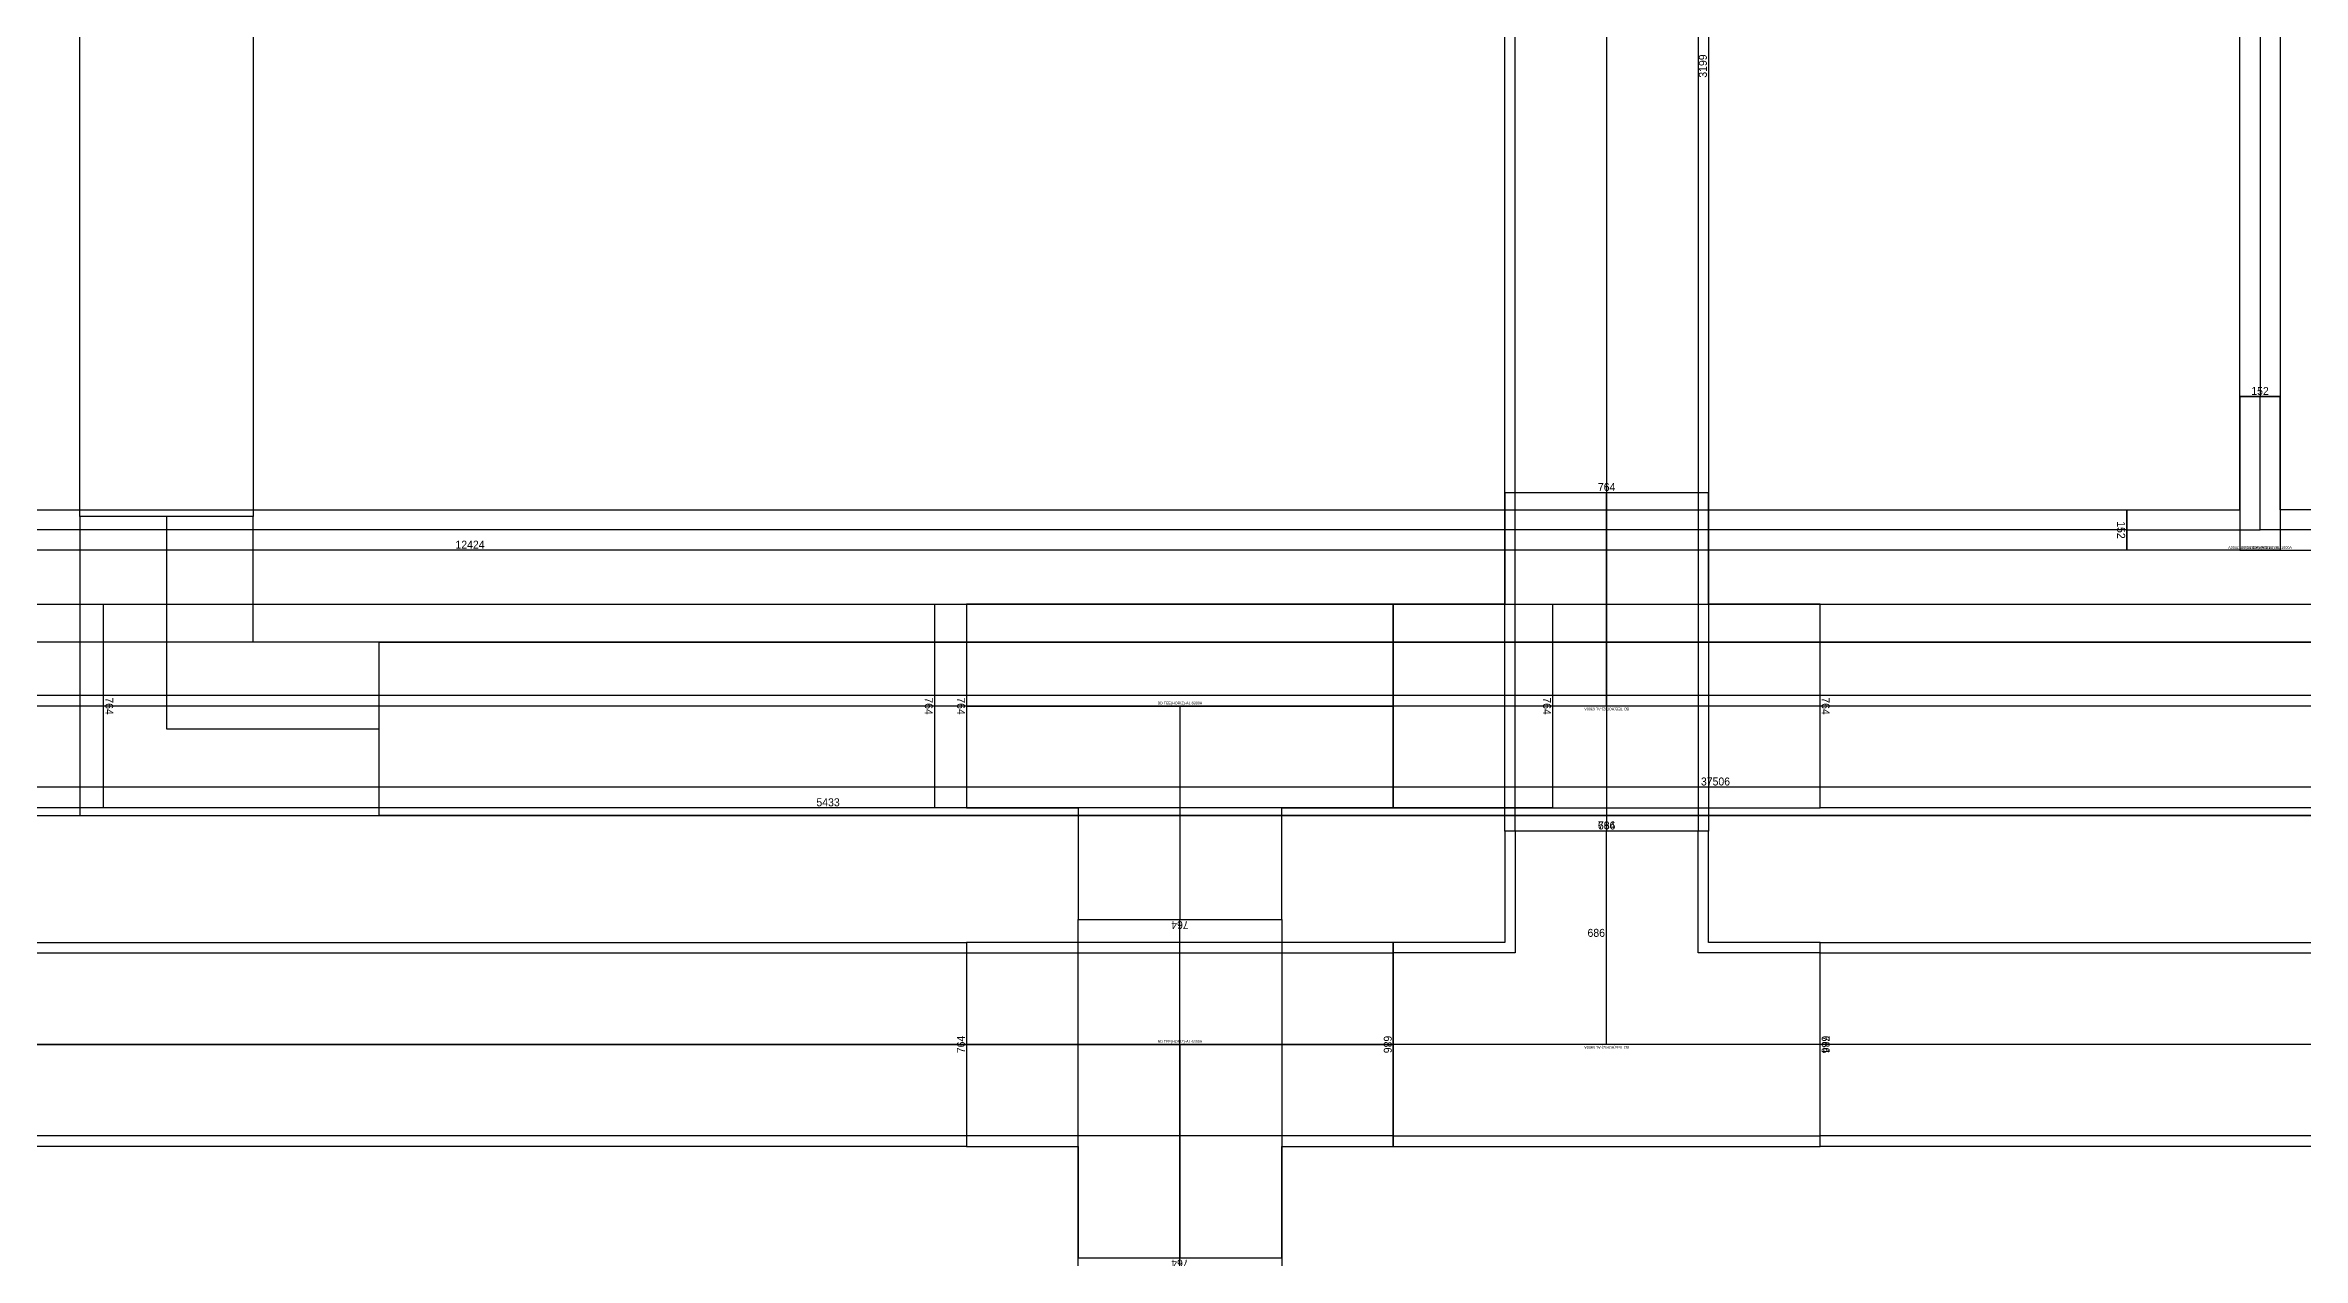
# Model space of a CAD drawing. Header units: millimetres. Extents: x 28486 to 374549, y -351975 to 868946.
# Drawn here: x 288945 to 297411, y -307168 to -302621 of the extents above; entities that cross this region are included whole.
import ezdxf
from ezdxf.enums import TextEntityAlignment as Align

# ---------------------------------------------------------------- set-up
doc = ezdxf.new("R2010")
doc.units = ezdxf.units.MM
doc.header["$LTSCALE"] = 150
doc.layers.get('Defpoints').update_dxf_attribs({"color": 150})
for name, color, linetype in [('-----27 Bus Duct_HV_6.6kV', 130, 'Continuous'), ('-----27 Bus Duct_HV_6.6kV (추후 증설용)', 150, 'Continuous'), ('-----27 Bus Duct_HV_IT BACK UP A', 7, 'Continuous'), ('-----27 Bus Duct_HV_IT BACK UP B', 3, 'Continuous'), ('-----27 Bus Duct_LV_380-220V_IT BACK UP', 2, 'Continuous'), ('-----27 Bus Duct_LV_380-220V_LOAD BANK', 7, 'Continuous'), ('-----27 Bus Duct_LV_380-220V_UT', 41, 'Continuous'), ('-----27 Bus Duct_LV_380-220V_UT B', 71, 'Continuous')]:
    doc.layers.add(name, color=color, linetype=linetype)
doc.styles.add('ELEC', font='')
doc.styles.get("Standard").update_dxf_attribs({"font": ''})
doc.styles.get('ELEC').set_extended_font_data('Dotum')
doc.styles.get('Standard').set_extended_font_data('Dotum')
doc.dimstyles.new('전기통신참고용-치수', dxfattribs={"dimscale": 15, "dimtxt": 2, "dimasz": 0, "dimexe": 0, "dimexo": 0, "dimgap": 0.4, "dimtad": 4, "dimdec": 0, "dimzin": 0, "dimdsep": 46, "dimtxsty": 'Standard', "dimblk": 'NONE', "dimcen": 0, "dimse1": 1, "dimse2": 1, "dimsd1": 1, "dimsd2": 1, "dimclrd": 8, "dimclre": 8, "dimclrt": 8, "dimadec": 0, "dimazin": 0, "dimtfac": 1, "dimtdec": 0, "dimtix": 1, "dimtmove": 2, "dimatfit": 0, "dimldrblk": 'NONE', "dimfxl": 2, "dimtolj": 1, "dimtzin": 0, "dimarcsym": 0})

# ---------------------------------------------------------------- blocks, each defined once
blk = doc.blocks.new('*D661')
at = {"layer": 'Defpoints', "color": 0, "transparency": 16777216}
for p in [(686, 909.9), (686, 909.9), (686, -11450)]:
    blk.add_point(p, dxfattribs=at)
at = {"color": 0, "transparency": 16777216, "insert": (665, -5270.1), "char_height": 30, "attachment_point": 5, "rotation": 90}
blk.add_mtext('\\A1;{\\C0;12360}', dxfattribs=at)
blk = doc.blocks.new('_None')
blk = doc.blocks.new('*D662')
at = {"layer": 'Defpoints', "color": 0, "transparency": 16777216}
for p in [(0, -11450), (686, -11450), (686, -11450)]:
    blk.add_point(p, dxfattribs=at)
at = {"color": 0, "transparency": 16777216, "insert": (343, -11429), "char_height": 30, "attachment_point": 5}
blk.add_mtext('\\A1;{\\C0;686}', dxfattribs=at)
blk = doc.blocks.new('*U270')
at = {"color": 0}
blk.add_lwpolyline([(-343, -343), (-343, -800), (343, -800), (343, -343), (800, -343), (800, 343), (-800, 343), (-800, -343)], close=True, dxfattribs=at)
at = {"color": 1}
for points in [[(-800, 0), (800, 0)], [(0, 0), (0, -800)]]:
    blk.add_lwpolyline(points, dxfattribs=at)
at = {"color": 0, "style": 'ELEC'}
blk.add_text('BD TEE(HORIZ)-AL 5000A', height=10, dxfattribs=at).set_placement((0, 10), align=Align.MIDDLE)
blk = doc.blocks.new('*D664')
at = {"layer": 'Defpoints', "color": 0, "transparency": 16777216}
for p in [(0, 8990), (686, 8990), (686, 8990)]:
    blk.add_point(p, dxfattribs=at)
at = {"color": 0, "transparency": 16777216, "insert": (343, 8969), "char_height": 30, "attachment_point": 5}
blk.add_mtext('\\A1;{\\C0;686}', dxfattribs=at)
blk = doc.blocks.new('*D665')
at = {"layer": 'Defpoints', "color": 0, "transparency": 16777216}
for p in [(686, 8990), (686, 8990), (686, -577.5)]:
    blk.add_point(p, dxfattribs=at)
at = {"color": 0, "transparency": 16777216, "insert": (665, 4206.2), "char_height": 30, "attachment_point": 5, "rotation": 90}
blk.add_mtext('\\A1;{\\C0;9567}', dxfattribs=at)
blk = doc.blocks.new('*D666')
at = {"layer": 'Defpoints', "color": 0, "transparency": 16777216}
for p in [(0, -577.5), (686, -577.5), (686, -577.5)]:
    blk.add_point(p, dxfattribs=at)
at = {"color": 0, "transparency": 16777216, "insert": (343, -556.5), "char_height": 30, "attachment_point": 5}
blk.add_mtext('\\A1;{\\C0;686}', dxfattribs=at)
blk = doc.blocks.new('*D670')
at = {"layer": 'Defpoints', "color": 0, "transparency": 16777216}
for p in [(0, 14824.4), (686, 14824.4), (686, 14824.4)]:
    blk.add_point(p, dxfattribs=at)
at = {"color": 0, "transparency": 16777216, "insert": (343, 14803.4), "char_height": 30, "attachment_point": 5}
blk.add_mtext('\\A1;{\\C0;686}', dxfattribs=at)
blk = doc.blocks.new('*D668')
at = {"layer": 'Defpoints', "color": 0, "transparency": 16777216}
for p in [(686, 14824.4), (686, 14824.4), (686, -3745.6)]:
    blk.add_point(p, dxfattribs=at)
at = {"color": 0, "transparency": 16777216, "insert": (665, 5539.4), "char_height": 30, "attachment_point": 5, "rotation": 90}
blk.add_mtext('\\A1;{\\C0;18570}', dxfattribs=at)
blk = doc.blocks.new('*D989')
at = {"layer": 'Defpoints', "color": 0, "transparency": 16777216}
for p in [(686, 36722.9), (686, 36722.9), (686, -783.2)]:
    blk.add_point(p, dxfattribs=at)
at = {"color": 0, "transparency": 16777216, "insert": (665, 17969.9), "char_height": 30, "attachment_point": 5, "rotation": 90}
blk.add_mtext('\\A1;{\\C0;37506}', dxfattribs=at)
blk = doc.blocks.new('*U21')
at = {"color": 0}
blk.add_lwpolyline([(-800, -382), (-382, -382), (-382, -800), (382, -800), (382, -382), (800, -382), (800, 382), (-800, 382)], close=True, dxfattribs=at)
at = {"color": 1}
for points in [[(-800, 0), (800, 0)], [(0, 0), (0, -800)]]:
    blk.add_lwpolyline(points, dxfattribs=at)
at = {"color": 0, "style": 'ELEC'}
blk.add_text('BD TEE(HORIZ)-AL 6300A', height=10, dxfattribs=at).set_placement((0, 10), align=Align.MIDDLE)
blk = doc.blocks.new('*D732')
at = {"layer": 'Defpoints', "color": 0, "transparency": 16777216}
for p in [(0, 11969.9), (764, 11969.9), (764, 11969.9)]:
    blk.add_point(p, dxfattribs=at)
at = {"color": 0, "transparency": 16777216, "insert": (382, 11948.8), "char_height": 30, "attachment_point": 5}
blk.add_mtext('\\A1;{\\C0;764}', dxfattribs=at)
blk = doc.blocks.new('*D733')
at = {"layer": 'Defpoints', "color": 0, "transparency": 16777216}
for p in [(764, 11969.9), (764, 11969.9), (764, 4469.4)]:
    blk.add_point(p, dxfattribs=at)
at = {"color": 0, "transparency": 16777216, "insert": (743, 8219.6), "char_height": 30, "attachment_point": 5, "rotation": 90}
blk.add_mtext('\\A1;{\\C0;7500}', dxfattribs=at)
blk = doc.blocks.new('*D734')
at = {"layer": 'Defpoints', "color": 0, "transparency": 16777216}
for p in [(0, 4469.4), (764, 4469.4), (764, 4469.4)]:
    blk.add_point(p, dxfattribs=at)
at = {"color": 0, "transparency": 16777216, "insert": (382, 4490.4), "char_height": 30, "attachment_point": 5}
blk.add_mtext('\\A1;{\\C0;764}', dxfattribs=at)
blk = doc.blocks.new('*D609')
at = {"layer": 'Defpoints', "color": 0, "transparency": 16777216}
for p in [(152, 3328.1), (152, 3328.1), (152, -12073.9)]:
    blk.add_point(p, dxfattribs=at)
at = {"color": 0, "transparency": 16777216, "insert": (131, -4372.9), "char_height": 30, "attachment_point": 5, "rotation": 90}
blk.add_mtext('\\A1;{\\C0;15402}', dxfattribs=at)
blk = doc.blocks.new('*D610')
at = {"layer": 'Defpoints', "color": 0, "transparency": 16777216}
for p in [(0, -12073.9), (152, -12073.9), (152, -12073.9)]:
    blk.add_point(p, dxfattribs=at)
at = {"color": 0, "transparency": 16777216, "insert": (76, -12052.9), "char_height": 30, "attachment_point": 5}
blk.add_mtext('\\A1;{\\C0;152}', dxfattribs=at)
blk = doc.blocks.new('*D616')
at = {"layer": 'Defpoints', "color": 0, "transparency": 16777216}
for p in [(0, 34825.8), (152, 34825.8), (152, 34825.8)]:
    blk.add_point(p, dxfattribs=at)
at = {"color": 0, "transparency": 16777216, "insert": (76, 34804.7), "char_height": 30, "attachment_point": 5}
blk.add_mtext('\\A1;{\\C0;152}', dxfattribs=at)
blk = doc.blocks.new('*D617')
at = {"layer": 'Defpoints', "color": 0, "transparency": 16777216}
for p in [(152, 34825.8), (152, 34825.8), (152, 22401.8)]:
    blk.add_point(p, dxfattribs=at)
at = {"color": 0, "transparency": 16777216, "insert": (131, 28613.8), "char_height": 30, "attachment_point": 5, "rotation": 90}
blk.add_mtext('\\A1;{\\C0;12424}', dxfattribs=at)
blk = doc.blocks.new('*U68')
at = {"color": 0}
blk.add_lwpolyline([(-76, -76), (500, -76), (500, 76), (76, 76), (76, 500), (-76, 500)], close=True, dxfattribs=at)
at = {"color": 1}
blk.add_lwpolyline([(500, 0), (0, 0), (0, 500)], dxfattribs=at)
at = {"color": 0, "style": 'ELEC'}
blk.add_text('BD ELBOW(HORIZ)-AL 1000A', height=10, dxfattribs=at).set_placement((-71, -66), align=Align.MIDDLE_LEFT)
blk = doc.blocks.new('*D196')
at = {"layer": 'Defpoints', "color": 0, "transparency": 16777216}
for p in [(152, 17574.2), (152, 17574.2), (152, 2172.2)]:
    blk.add_point(p, dxfattribs=at)
at = {"color": 0, "transparency": 16777216, "insert": (131, 9873.2), "char_height": 30, "attachment_point": 5, "rotation": 90}
blk.add_mtext('\\A1;{\\C0;15402}', dxfattribs=at)
blk = doc.blocks.new('*D197')
at = {"layer": 'Defpoints', "color": 0, "transparency": 16777216}
for p in [(0, 2172.2), (152, 2172.2), (152, 2172.2)]:
    blk.add_point(p, dxfattribs=at)
at = {"color": 0, "transparency": 16777216, "insert": (76, 2193.2), "char_height": 30, "attachment_point": 5}
blk.add_mtext('\\A1;{\\C0;152}', dxfattribs=at)
blk = doc.blocks.new('*D2107')
at = {"layer": 'Defpoints', "color": 0, "transparency": 16777216}
for p in [(764, 12839.7), (764, 12839.7), (764, 9640.6), (0, 8011), (686, 8011), (686, 8011), (764, -689), (764, -689), (764, -6127)]:
    blk.add_point(p, dxfattribs=at)
at = {"color": 0, "transparency": 16777216, "char_height": 30, "attachment_point": 5, "rotation": 90}
for s, insert in [('\\A1;{\\C0;3199}', (743, 11240.2)), ('\\A1;{\\C0;5438}', (743, -3408))]:
    blk.add_mtext(s, dxfattribs=dict(at, insert=insert))
at = {"color": 0, "transparency": 16777216, "insert": (343, 7990), "char_height": 30, "attachment_point": 5}
blk.add_mtext('\\A1;{\\C0;686}', dxfattribs=at)
blk = doc.blocks.new('*D2108')
at = {"layer": 'Defpoints', "color": 0, "transparency": 16777216}
for p in [(0, 9640.6), (764, 9640.6), (764, 9640.6), (686, 8011), (686, 8011), (0, -6127), (764, -6127), (764, -6127), (686, -17100)]:
    blk.add_point(p, dxfattribs=at)
at = {"color": 0, "transparency": 16777216, "char_height": 30, "attachment_point": 5}
for insert in [(382, 9661.6), (382, -6106)]:
    blk.add_mtext('\\A1;{\\C0;764}', dxfattribs=dict(at, insert=insert))
at = {"color": 0, "transparency": 16777216, "insert": (665, -4544.5), "char_height": 30, "attachment_point": 5, "rotation": 90}
blk.add_mtext('\\A1;{\\C0;25111}', dxfattribs=at)
blk = doc.blocks.new('A$343519315662')
at = {"layer": '-----27 Bus Duct_HV_6.6kV'}
for p, q in [((472, 650), (472, 1122)), ((472, 1122), (1122, 1122)), ((797, 1122), (797, 325)), ((1122, 1122), (1122, 0)), ((0, 0), (0, 650)), ((0, 650), (472, 650)), ((797, 325), (0, 325)), ((1122, 0), (0, 0))]:
    blk.add_line(p, q, dxfattribs=at)
blk = doc.blocks.new('*D708')
at = {"layer": 'Defpoints', "color": 0, "transparency": 16777216}
for p in [(0, 13939.8), (764, 13939.8), (764, 13939.8)]:
    blk.add_point(p, dxfattribs=at)
at = {"color": 0, "transparency": 16777216, "insert": (382, 13918.8), "char_height": 30, "attachment_point": 5}
blk.add_mtext('\\A1;{\\C0;764}', dxfattribs=at)
blk = doc.blocks.new('*D709')
at = {"layer": 'Defpoints', "color": 0, "transparency": 16777216}
for p in [(764, 13939.8), (764, 13939.8), (764, 6157.8)]:
    blk.add_point(p, dxfattribs=at)
at = {"color": 0, "transparency": 16777216, "insert": (743, 10048.8), "char_height": 30, "attachment_point": 5, "rotation": 90}
blk.add_mtext('\\A1;{\\C0;7782}', dxfattribs=at)
blk = doc.blocks.new('*D710')
at = {"layer": 'Defpoints', "color": 0, "transparency": 16777216}
for p in [(0, 6157.8), (764, 6157.8), (764, 6157.8)]:
    blk.add_point(p, dxfattribs=at)
at = {"color": 0, "transparency": 16777216, "insert": (382, 6178.9), "char_height": 30, "attachment_point": 5}
blk.add_mtext('\\A1;{\\C0;764}', dxfattribs=at)
blk = doc.blocks.new('*D745')
at = {"layer": 'Defpoints', "color": 0, "transparency": 16777216}
for p in [(764, 17788), (764, 17788), (764, 818)]:
    blk.add_point(p, dxfattribs=at)
at = {"color": 0, "transparency": 16777216, "insert": (743, 9303), "char_height": 30, "attachment_point": 5, "rotation": 90}
blk.add_mtext('\\A1;{\\C0;16970}', dxfattribs=at)
blk = doc.blocks.new('*D746')
at = {"layer": 'Defpoints', "color": 0, "transparency": 16777216}
for p in [(0, 818), (764, 818), (764, 818)]:
    blk.add_point(p, dxfattribs=at)
at = {"color": 0, "transparency": 16777216, "insert": (382, 839), "char_height": 30, "attachment_point": 5}
blk.add_mtext('\\A1;{\\C0;764}', dxfattribs=at)
blk = doc.blocks.new('*D748')
at = {"layer": 'Defpoints', "color": 0, "transparency": 16777216}
for p in [(0, 5474.2), (764, 5474.2), (764, 5474.2)]:
    blk.add_point(p, dxfattribs=at)
at = {"color": 0, "transparency": 16777216, "insert": (382, 5453.2), "char_height": 30, "attachment_point": 5}
blk.add_mtext('\\A1;{\\C0;764}', dxfattribs=at)
blk = doc.blocks.new('*D749')
at = {"layer": 'Defpoints', "color": 0, "transparency": 16777216}
for p in [(764, 5474.2), (764, 5474.2), (764, -4343.8)]:
    blk.add_point(p, dxfattribs=at)
at = {"color": 0, "transparency": 16777216, "insert": (743, 565.2), "char_height": 30, "attachment_point": 5, "rotation": 90}
blk.add_mtext('\\A1;{\\C0;9818}', dxfattribs=at)
blk = doc.blocks.new('*D750')
at = {"layer": 'Defpoints', "color": 0, "transparency": 16777216}
for p in [(0, -4343.8), (764, -4343.8), (764, -4343.8)]:
    blk.add_point(p, dxfattribs=at)
at = {"color": 0, "transparency": 16777216, "insert": (382, -4322.8), "char_height": 30, "attachment_point": 5}
blk.add_mtext('\\A1;{\\C0;764}', dxfattribs=at)
blk = doc.blocks.new('*D2102')
at = {"layer": 'Defpoints', "color": 0, "transparency": 16777216}
for p in [(0, 12515.7), (764, 12515.7), (764, 12515.7), (0, 4012.8), (764, 4012.8), (764, 4012.8)]:
    blk.add_point(p, dxfattribs=at)
at = {"color": 0, "transparency": 16777216, "char_height": 30, "attachment_point": 5}
for insert in [(382, 12494.7), (382, 3991.8)]:
    blk.add_mtext('\\A1;{\\C0;764}', dxfattribs=dict(at, insert=insert))
blk = doc.blocks.new('*D2103')
at = {"layer": 'Defpoints', "color": 0, "transparency": 16777216}
for p in [(764, 12515.7), (764, 12515.7), (764, 5015.8), (764, 4012.8), (764, 4012.8), (764, -1420.2), (0, -26078), (686, -26078), (686, -26078)]:
    blk.add_point(p, dxfattribs=at)
at = {"color": 0, "transparency": 16777216, "char_height": 30, "attachment_point": 5, "rotation": 90}
for s, insert in [('\\A1;{\\C0;7500}', (743, 8765.7)), ('\\A1;{\\C0;5433}', (743, 1296.3))]:
    blk.add_mtext(s, dxfattribs=dict(at, insert=insert))
at = {"color": 0, "transparency": 16777216, "insert": (343, -26099), "char_height": 30, "attachment_point": 5}
blk.add_mtext('\\A1;{\\C0;686}', dxfattribs=at)
blk = doc.blocks.new('*D2104')
at = {"layer": 'Defpoints', "color": 0, "transparency": 16777216}
for p in [(0, 5015.8), (764, 5015.8), (764, 5015.8), (0, -1420.2), (764, -1420.2), (764, -1420.2), (686, -26078), (686, -26078), (686, -26928)]:
    blk.add_point(p, dxfattribs=at)
at = {"color": 0, "transparency": 16777216, "char_height": 30, "attachment_point": 5}
for insert in [(382, 5036.8), (382, -1399.1)]:
    blk.add_mtext('\\A1;{\\C0;764}', dxfattribs=dict(at, insert=insert))
at = {"color": 0, "transparency": 16777216, "insert": (665, -26503), "char_height": 30, "attachment_point": 5, "rotation": 90}
blk.add_mtext('\\A1;{\\C0;850}', dxfattribs=at)
blk = doc.blocks.new('*D852')
at = {"layer": 'Defpoints', "color": 0, "transparency": 16777216}
for p in [(0, 17640.2), (764, 17640.2), (764, 17640.2)]:
    blk.add_point(p, dxfattribs=at)
at = {"color": 0, "transparency": 16777216, "insert": (382, 17619.2), "char_height": 30, "attachment_point": 5}
blk.add_mtext('\\A1;{\\C0;764}', dxfattribs=at)
blk = doc.blocks.new('*D853')
at = {"layer": 'Defpoints', "color": 0, "transparency": 16777216}
for p in [(764, 17640.2), (764, 17640.2), (764, 12989.4)]:
    blk.add_point(p, dxfattribs=at)
at = {"color": 0, "transparency": 16777216, "insert": (743, 15314.8), "char_height": 30, "attachment_point": 5, "rotation": 90}
blk.add_mtext('\\A1;{\\C0;4651}', dxfattribs=at)
blk = doc.blocks.new('*D854')
at = {"layer": 'Defpoints', "color": 0, "transparency": 16777216}
for p in [(0, 12989.4), (764, 12989.4), (764, 12989.4)]:
    blk.add_point(p, dxfattribs=at)
at = {"color": 0, "transparency": 16777216, "insert": (382, 13010.4), "char_height": 30, "attachment_point": 5}
blk.add_mtext('\\A1;{\\C0;764}', dxfattribs=at)
blk = doc.blocks.new('*D2094')
at = {"layer": 'Defpoints', "color": 0, "transparency": 16777216}
for p in [(0, 12515.7), (764, 12515.7), (764, 12515.7), (0, 12394.8), (764, 12394.8), (764, 12394.8)]:
    blk.add_point(p, dxfattribs=at)
at = {"color": 0, "transparency": 16777216, "char_height": 30, "attachment_point": 5}
for insert in [(382, 12494.7), (382, 12373.8)]:
    blk.add_mtext('\\A1;{\\C0;764}', dxfattribs=dict(at, insert=insert))
blk = doc.blocks.new('*D2095')
at = {"layer": 'Defpoints', "color": 0, "transparency": 16777216}
for p in [(764, 12515.7), (764, 12515.7), (764, 12394.8), (764, 12394.8), (764, -1420.2), (764, -4666.3)]:
    blk.add_point(p, dxfattribs=at)
at = {"color": 0, "transparency": 16777216, "char_height": 30, "attachment_point": 5, "rotation": 90}
for s, insert in [('\\A1;{\\C0;13815}', (743, 5487.3)), ('\\A1;{\\C0;17182}', (743, 3924.7))]:
    blk.add_mtext(s, dxfattribs=dict(at, insert=insert))
blk = doc.blocks.new('*U659')
at = {"color": 1}
blk.add_line((343, 909.9), (343, -11450), dxfattribs=at)
at = {"color": 0}
blk.add_lwpolyline([(686, -11450), (0, -11450), (0, 909.9), (686, 909.9)], close=True, dxfattribs=at)
dim = blk.add_linear_dim(base=(686, 909.9), p1=(686, -11450), p2=(686, 909.9), angle=90, text='{\\C0;<>}', dimstyle='전기통신참고용-치수', override={"dimtad": 1, "dimtxsty": 'Standard', "dimclrd": 0, "dimclre": 0, "dimclrt": 0}, dxfattribs=at)
dim.commit()
dim.dimension.update_dxf_attribs({"geometry": '*D661', "text_midpoint": (665, -5270.1)})
dim = blk.add_linear_dim(base=(686, -11450), p1=(0, -11450), p2=(686, -11450), text='{\\C0;<>}', dimstyle='전기통신참고용-치수', override={"dimtad": 1, "dimtxsty": 'Standard', "dimclrd": 0, "dimclre": 0, "dimclrt": 0}, dxfattribs=at)
dim.commit()
dim.dimension.update_dxf_attribs({"geometry": '*D662', "text_midpoint": (343, -11429)})
blk = doc.blocks.new('*U663')
at = {"color": 1}
blk.add_line((343, 8990), (343, -577.5), dxfattribs=at)
at = {"color": 0}
blk.add_lwpolyline([(686, -577.5), (0, -577.5), (0, 8990), (686, 8990)], close=True, dxfattribs=at)
for base, p1, p2, override, picture, middle in [((686, 8990), (0, 8990), (686, 8990), {"dimtxsty": 'Standard', "dimclrd": 0, "dimclre": 0, "dimclrt": 0}, '*D664', (343, 8969)), ((686, -577.5), (0, -577.5), (686, -577.5), {"dimtad": 1, "dimtxsty": 'Standard', "dimclrd": 0, "dimclre": 0, "dimclrt": 0}, '*D666', (343, -556.5))]:
    dim = blk.add_linear_dim(base=base, p1=p1, p2=p2, text='{\\C0;<>}', dimstyle='전기통신참고용-치수', override=override, dxfattribs=at)
    dim.commit()
    dim.dimension.update_dxf_attribs({"geometry": picture, "text_midpoint": middle})
dim = blk.add_linear_dim(base=(686, 8989.9981), p1=(686, -577.5006), p2=(686, 8989.9981), angle=90, text='{\\C0;<>}', dimstyle='전기통신참고용-치수', override={"dimtad": 1, "dimtxsty": 'Standard', "dimclrd": 0, "dimclre": 0, "dimclrt": 0}, dxfattribs=at)
dim.commit()
dim.dimension.update_dxf_attribs({"geometry": '*D665', "text_midpoint": (664.9796, 4206.2487)})
blk = doc.blocks.new('*U667')
at = {"color": 1}
blk.add_line((343, 14824.4), (343, -3745.6), dxfattribs=at)
at = {"color": 0}
blk.add_lwpolyline([(686, -3745.6), (0, -3745.6), (0, 14824.4), (686, 14824.4)], close=True, dxfattribs=at)
dim = blk.add_linear_dim(base=(686, 14824.4), p1=(0, 14824.4), p2=(686, 14824.4), text='{\\C0;<>}', dimstyle='전기통신참고용-치수', override={"dimtxsty": 'Standard', "dimclrd": 0, "dimclre": 0, "dimclrt": 0}, dxfattribs=at)
dim.commit()
dim.dimension.update_dxf_attribs({"geometry": '*D670', "text_midpoint": (343, 14803.4)})
dim = blk.add_linear_dim(base=(686, 14824.4), p1=(686, -3745.6), p2=(686, 14824.4), angle=90, text='{\\C0;<>}', dimstyle='전기통신참고용-치수', override={"dimtad": 1, "dimtxsty": 'Standard', "dimclrd": 0, "dimclre": 0, "dimclrt": 0}, dxfattribs=at)
dim.commit()
dim.dimension.update_dxf_attribs({"geometry": '*D668', "text_midpoint": (665, 5539.4)})
blk = doc.blocks.new('*U987')
at = {"color": 1}
blk.add_line((343, 36722.9), (343, -783.2), dxfattribs=at)
at = {"color": 0}
blk.add_lwpolyline([(686, -783.2), (0, -783.2), (0, 36722.9), (686, 36722.9)], close=True, dxfattribs=at)
dim = blk.add_linear_dim(base=(686, 36722.9), p1=(686, -783.2), p2=(686, 36722.9), angle=90, text='{\\C0;<>}', dimstyle='전기통신참고용-치수', override={"dimtad": 1, "dimtxsty": 'Standard', "dimclrd": 0, "dimclre": 0, "dimclrt": 0}, dxfattribs=at)
dim.commit()
dim.dimension.update_dxf_attribs({"geometry": '*D989', "text_midpoint": (665, 17969.9)})
blk = doc.blocks.new('*U731')
at = {"color": 1}
blk.add_line((382, 11969.9), (382, 4469.4), dxfattribs=at)
at = {"color": 0}
blk.add_lwpolyline([(764, 4469.4), (0, 4469.4), (0, 11969.9), (764, 11969.9)], close=True, dxfattribs=at)
for base, p1, p2, override, picture, middle in [((764, 11969.9), (0, 11969.9), (764, 11969.9), {"dimtxsty": 'Standard', "dimclrd": 0, "dimclre": 0, "dimclrt": 0}, '*D732', (382, 11948.8)), ((764, 4469.4), (0, 4469.4), (764, 4469.4), {"dimtad": 1, "dimtxsty": 'Standard', "dimclrd": 0, "dimclre": 0, "dimclrt": 0}, '*D734', (382, 4490.4))]:
    dim = blk.add_linear_dim(base=base, p1=p1, p2=p2, text='{\\C0;<>}', dimstyle='전기통신참고용-치수', override=override, dxfattribs=at)
    dim.commit()
    dim.dimension.update_dxf_attribs({"geometry": picture, "text_midpoint": middle})
dim = blk.add_linear_dim(base=(764, 11969.8531), p1=(764, 4469.4283), p2=(764, 11969.8531), angle=90, text='{\\C0;<>}', dimstyle='전기통신참고용-치수', override={"dimtad": 1, "dimtxsty": 'Standard', "dimclrd": 0, "dimclre": 0, "dimclrt": 0}, dxfattribs=at)
dim.commit()
dim.dimension.update_dxf_attribs({"geometry": '*D733', "text_midpoint": (742.9796, 8219.6407)})
blk = doc.blocks.new('*U607')
at = {"color": 1}
blk.add_line((76, 3328.1), (76, -12073.9), dxfattribs=at)
at = {"color": 0}
blk.add_lwpolyline([(152, -12073.9), (0, -12073.9), (0, 3328.1), (152, 3328.1)], close=True, dxfattribs=at)
dim = blk.add_linear_dim(base=(152, 3328.1), p1=(152, -12073.9), p2=(152, 3328.1), angle=90, text='{\\C0;<>}', dimstyle='전기통신참고용-치수', override={"dimtad": 1, "dimtxsty": 'Standard', "dimclrd": 0, "dimclre": 0, "dimclrt": 0}, dxfattribs=at)
dim.commit()
dim.dimension.update_dxf_attribs({"geometry": '*D609', "text_midpoint": (131, -4372.9)})
dim = blk.add_linear_dim(base=(152, -12073.9), p1=(0, -12073.9), p2=(152, -12073.9), text='{\\C0;<>}', dimstyle='전기통신참고용-치수', override={"dimtad": 1, "dimtxsty": 'Standard', "dimclrd": 0, "dimclre": 0, "dimclrt": 0}, dxfattribs=at)
dim.commit()
dim.dimension.update_dxf_attribs({"geometry": '*D610', "text_midpoint": (76, -12052.9)})
blk = doc.blocks.new('*U615')
at = {"color": 1}
blk.add_line((76, 34825.8), (76, 22401.8), dxfattribs=at)
at = {"color": 0}
blk.add_lwpolyline([(152, 22401.8), (0, 22401.8), (0, 34825.8), (152, 34825.8)], close=True, dxfattribs=at)
dim = blk.add_linear_dim(base=(152, 34825.8), p1=(0, 34825.8), p2=(152, 34825.8), text='{\\C0;<>}', dimstyle='전기통신참고용-치수', override={"dimtxsty": 'Standard', "dimclrd": 0, "dimclre": 0, "dimclrt": 0}, dxfattribs=at)
dim.commit()
dim.dimension.update_dxf_attribs({"geometry": '*D616', "text_midpoint": (76, 34804.7)})
dim = blk.add_linear_dim(base=(152, 34825.8), p1=(152, 22401.8), p2=(152, 34825.8), angle=90, text='{\\C0;<>}', dimstyle='전기통신참고용-치수', override={"dimtad": 1, "dimtxsty": 'Standard', "dimclrd": 0, "dimclre": 0, "dimclrt": 0}, dxfattribs=at)
dim.commit()
dim.dimension.update_dxf_attribs({"geometry": '*D617', "text_midpoint": (131, 28613.8)})
blk = doc.blocks.new('*U194')
at = {"color": 1}
blk.add_line((76, 17574.2), (76, 2172.2), dxfattribs=at)
at = {"color": 0}
blk.add_lwpolyline([(152, 2172.2), (0, 2172.2), (0, 17574.2), (152, 17574.2)], close=True, dxfattribs=at)
dim = blk.add_linear_dim(base=(152, 17574.2), p1=(152, 2172.2), p2=(152, 17574.2), angle=90, text='{\\C0;<>}', dimstyle='전기통신참고용-치수', override={"dimtad": 1, "dimtxsty": 'Standard', "dimclrd": 0, "dimclre": 0, "dimclrt": 0}, dxfattribs=at)
dim.commit()
dim.dimension.update_dxf_attribs({"geometry": '*D196', "text_midpoint": (131, 9873.2)})
dim = blk.add_linear_dim(base=(152, 2172.2), p1=(0, 2172.2), p2=(152, 2172.2), text='{\\C0;<>}', dimstyle='전기통신참고용-치수', override={"dimtad": 1, "dimtxsty": 'Standard', "dimclrd": 0, "dimclre": 0, "dimclrt": 0}, dxfattribs=at)
dim.commit()
dim.dimension.update_dxf_attribs({"geometry": '*D197', "text_midpoint": (76, 2193.2)})
blk = doc.blocks.new('*U2105')
at = {"color": 1}
blk.add_line((382, 12839.7), (382, 9640.6), dxfattribs=at)
at = {"color": 0}
blk.add_lwpolyline([(764, 9640.6), (0, 9640.6), (0, 12839.7), (764, 12839.7)], close=True, dxfattribs=at)
for base, p1, p2, middle in [((764, 12839.7), (764, 9640.6), (764, 12839.7), (743, 11240.2)), ((764, -689), (764, -6127), (764, -689), (743, -3408))]:
    dim = blk.add_linear_dim(base=base, p1=p1, p2=p2, angle=90, text='{\\C0;<>}', dimstyle='전기통신참고용-치수', override={"dimtad": 1, "dimtxsty": 'Standard', "dimclrd": 0, "dimclre": 0, "dimclrt": 0}, dxfattribs=at)
    dim.commit()
    dim.dimension.update_dxf_attribs({"geometry": '*D2107', "text_midpoint": middle})
for base, p1, p2, middle in [((764, 9640.6), (0, 9640.6), (764, 9640.6), (382, 9661.6)), ((764, -6127), (0, -6127), (764, -6127), (382, -6106))]:
    dim = blk.add_linear_dim(base=base, p1=p1, p2=p2, text='{\\C0;<>}', dimstyle='전기통신참고용-치수', override={"dimtad": 1, "dimtxsty": 'Standard', "dimclrd": 0, "dimclre": 0, "dimclrt": 0}, dxfattribs=at)
    dim.commit()
    dim.dimension.update_dxf_attribs({"geometry": '*D2108', "text_midpoint": middle})
blk = doc.blocks.new('*U707')
at = {"color": 1}
blk.add_line((382, 13939.8), (382, 6157.8), dxfattribs=at)
at = {"color": 0}
blk.add_lwpolyline([(764, 6157.8), (0, 6157.8), (0, 13939.8), (764, 13939.8)], close=True, dxfattribs=at)
for base, p1, p2, override, picture, middle in [((764, 13939.8), (0, 13939.8), (764, 13939.8), {"dimtxsty": 'Standard', "dimclrd": 0, "dimclre": 0, "dimclrt": 0}, '*D708', (382, 13918.8)), ((764, 6157.8), (0, 6157.8), (764, 6157.8), {"dimtad": 1, "dimtxsty": 'Standard', "dimclrd": 0, "dimclre": 0, "dimclrt": 0}, '*D710', (382, 6178.9))]:
    dim = blk.add_linear_dim(base=base, p1=p1, p2=p2, text='{\\C0;<>}', dimstyle='전기통신참고용-치수', override=override, dxfattribs=at)
    dim.commit()
    dim.dimension.update_dxf_attribs({"geometry": picture, "text_midpoint": middle})
dim = blk.add_linear_dim(base=(764, 13939.8), p1=(764, 6157.8), p2=(764, 13939.8), angle=90, text='{\\C0;<>}', dimstyle='전기통신참고용-치수', override={"dimtad": 1, "dimtxsty": 'Standard', "dimclrd": 0, "dimclre": 0, "dimclrt": 0}, dxfattribs=at)
dim.commit()
dim.dimension.update_dxf_attribs({"geometry": '*D709', "text_midpoint": (743, 10048.8)})
blk = doc.blocks.new('*U743')
at = {"color": 1}
blk.add_line((382, 17788), (382, 818), dxfattribs=at)
at = {"color": 0}
blk.add_lwpolyline([(764, 818), (0, 818), (0, 17788), (764, 17788)], close=True, dxfattribs=at)
dim = blk.add_linear_dim(base=(764, 17788), p1=(764, 818), p2=(764, 17788), angle=90, text='{\\C0;<>}', dimstyle='전기통신참고용-치수', override={"dimtad": 1, "dimtxsty": 'Standard', "dimclrd": 0, "dimclre": 0, "dimclrt": 0}, dxfattribs=at)
dim.commit()
dim.dimension.update_dxf_attribs({"geometry": '*D745', "text_midpoint": (743, 9303)})
dim = blk.add_linear_dim(base=(764, 818), p1=(0, 818), p2=(764, 818), text='{\\C0;<>}', dimstyle='전기통신참고용-치수', override={"dimtad": 1, "dimtxsty": 'Standard', "dimclrd": 0, "dimclre": 0, "dimclrt": 0}, dxfattribs=at)
dim.commit()
dim.dimension.update_dxf_attribs({"geometry": '*D746', "text_midpoint": (382, 839)})
blk = doc.blocks.new('*U747')
at = {"color": 1}
blk.add_line((382, 5474.2), (382, -4343.8), dxfattribs=at)
at = {"color": 0}
blk.add_lwpolyline([(764, -4343.8), (0, -4343.8), (0, 5474.2), (764, 5474.2)], close=True, dxfattribs=at)
for base, p1, p2, override, picture, middle in [((764, 5474.2), (0, 5474.2), (764, 5474.2), {"dimtxsty": 'Standard', "dimclrd": 0, "dimclre": 0, "dimclrt": 0}, '*D748', (382, 5453.2)), ((764, -4343.8), (0, -4343.8), (764, -4343.8), {"dimtad": 1, "dimtxsty": 'Standard', "dimclrd": 0, "dimclre": 0, "dimclrt": 0}, '*D750', (382, -4322.8))]:
    dim = blk.add_linear_dim(base=base, p1=p1, p2=p2, text='{\\C0;<>}', dimstyle='전기통신참고용-치수', override=override, dxfattribs=at)
    dim.commit()
    dim.dimension.update_dxf_attribs({"geometry": picture, "text_midpoint": middle})
dim = blk.add_linear_dim(base=(764, 5474.2), p1=(764, -4343.8), p2=(764, 5474.2), angle=90, text='{\\C0;<>}', dimstyle='전기통신참고용-치수', override={"dimtad": 1, "dimtxsty": 'Standard', "dimclrd": 0, "dimclre": 0, "dimclrt": 0}, dxfattribs=at)
dim.commit()
dim.dimension.update_dxf_attribs({"geometry": '*D749', "text_midpoint": (743, 565.2)})
blk = doc.blocks.new('*U2101')
at = {"color": 1}
for p, q in [((382, 12515.7), (382, 5015.8)), ((382, 4012.8), (382, -1420.2))]:
    blk.add_line(p, q, dxfattribs=at)
at = {"color": 0}
for points in [[(764, 5015.8), (0, 5015.8), (0, 12515.7), (764, 12515.7)], [(764, -1420.2), (0, -1420.2), (0, 4012.8), (764, 4012.8)]]:
    blk.add_lwpolyline(points, close=True, dxfattribs=at)
for base, p1, p2, override, picture, middle in [((764, 12515.7), (0, 12515.7), (764, 12515.7), {"dimtxsty": 'Standard', "dimclrd": 0, "dimclre": 0, "dimclrt": 0}, '*D2102', (382, 12494.7)), ((764, 4012.8), (0, 4012.8), (764, 4012.8), {"dimtxsty": 'Standard', "dimclrd": 0, "dimclre": 0, "dimclrt": 0}, '*D2102', (382, 3991.8)), ((764, 5015.8), (0, 5015.8), (764, 5015.8), {"dimtad": 1, "dimtxsty": 'Standard', "dimclrd": 0, "dimclre": 0, "dimclrt": 0}, '*D2104', (382, 5036.8)), ((764, -1420.2), (0, -1420.2), (764, -1420.2), {"dimtad": 1, "dimtxsty": 'Standard', "dimclrd": 0, "dimclre": 0, "dimclrt": 0}, '*D2104', (382, -1399.1))]:
    dim = blk.add_linear_dim(base=base, p1=p1, p2=p2, text='{\\C0;<>}', dimstyle='전기통신참고용-치수', override=override, dxfattribs=at)
    dim.commit()
    dim.dimension.update_dxf_attribs({"geometry": picture, "text_midpoint": middle})
for base, p1, p2, middle in [((764, 12515.7), (764, 5015.8), (764, 12515.7), (743, 8765.7)), ((764, 4012.8), (764, -1420.2), (764, 4012.8), (743, 1296.3))]:
    dim = blk.add_linear_dim(base=base, p1=p1, p2=p2, angle=90, text='{\\C0;<>}', dimstyle='전기통신참고용-치수', override={"dimtad": 1, "dimtxsty": 'Standard', "dimclrd": 0, "dimclre": 0, "dimclrt": 0}, dxfattribs=at)
    dim.commit()
    dim.dimension.update_dxf_attribs({"geometry": '*D2103', "text_midpoint": middle})
blk = doc.blocks.new('*U851')
at = {"color": 1}
blk.add_line((382, 17640.2), (382, 12989.4), dxfattribs=at)
at = {"color": 0}
blk.add_lwpolyline([(764, 12989.4), (0, 12989.4), (0, 17640.2), (764, 17640.2)], close=True, dxfattribs=at)
for base, p1, p2, override, picture, middle in [((764, 17640.2), (0, 17640.2), (764, 17640.2), {"dimtxsty": 'Standard', "dimclrd": 0, "dimclre": 0, "dimclrt": 0}, '*D852', (382, 17619.2)), ((764, 12989.4), (0, 12989.4), (764, 12989.4), {"dimtad": 1, "dimtxsty": 'Standard', "dimclrd": 0, "dimclre": 0, "dimclrt": 0}, '*D854', (382, 13010.4))]:
    dim = blk.add_linear_dim(base=base, p1=p1, p2=p2, text='{\\C0;<>}', dimstyle='전기통신참고용-치수', override=override, dxfattribs=at)
    dim.commit()
    dim.dimension.update_dxf_attribs({"geometry": picture, "text_midpoint": middle})
dim = blk.add_linear_dim(base=(764, 17640.2), p1=(764, 12989.4), p2=(764, 17640.2), angle=90, text='{\\C0;<>}', dimstyle='전기통신참고용-치수', override={"dimtad": 1, "dimtxsty": 'Standard', "dimclrd": 0, "dimclre": 0, "dimclrt": 0}, dxfattribs=at)
dim.commit()
dim.dimension.update_dxf_attribs({"geometry": '*D853', "text_midpoint": (743, 15314.8)})
blk = doc.blocks.new('*U2093')
at = {"color": 1}
for p, q in [((382, 12515.7), (382, -4666.3)), ((382, 12394.8), (382, -1420.2))]:
    blk.add_line(p, q, dxfattribs=at)
at = {"color": 0}
for points in [[(764, -4666.3), (0, -4666.3), (0, 12515.7), (764, 12515.7)], [(764, -1420.2), (0, -1420.2), (0, 12394.8), (764, 12394.8)]]:
    blk.add_lwpolyline(points, close=True, dxfattribs=at)
for base, p1, p2, middle in [((764, 12515.7), (0, 12515.7), (764, 12515.7), (382, 12494.7)), ((764, 12394.8), (0, 12394.8), (764, 12394.8), (382, 12373.8))]:
    dim = blk.add_linear_dim(base=base, p1=p1, p2=p2, text='{\\C0;<>}', dimstyle='전기통신참고용-치수', override={"dimtxsty": 'Standard', "dimclrd": 0, "dimclre": 0, "dimclrt": 0}, dxfattribs=at)
    dim.commit()
    dim.dimension.update_dxf_attribs({"geometry": '*D2094', "text_midpoint": middle})
for base, p1, p2, middle in [((764, 12515.7), (764, -4666.3), (764, 12515.7), (743, 3924.7)), ((764, 12394.8), (764, -1420.2), (764, 12394.8), (743, 5487.3))]:
    dim = blk.add_linear_dim(base=base, p1=p1, p2=p2, angle=90, text='{\\C0;<>}', dimstyle='전기통신참고용-치수', override={"dimtad": 1, "dimtxsty": 'Standard', "dimclrd": 0, "dimclre": 0, "dimclrt": 0}, dxfattribs=at)
    dim.commit()
    dim.dimension.update_dxf_attribs({"geometry": '*D2095', "text_midpoint": middle})

msp = doc.modelspace()

# ---------------------------------------------------------------- linework, layer by layer
at = {"layer": '-----27 Bus Duct_HV_6.6kV', "elevation": 0}
for points in [[(289725, -304387.9), (289075, -304387.9), (289075, -294271.2), (289725, -294271.2)], [(289725, -304387.9), (289075, -304387.9), (289075, -295121.2), (289725, -295121.2)], [(290197, -305509.9), (290197, -304859.9), (314032.7, -304859.9), (314032.7, -305509.9)], [(290197, -305509.9), (290197, -304859.9), (318653, -304859.9), (318653, -305509.9)]]:
    msp.add_lwpolyline(points, close=True, dxfattribs=at)
at = {"layer": '-----27 Bus Duct_HV_6.6kV (추후 증설용)', "elevation": 0}
msp.add_lwpolyline([(320553, -305509.9), (320553, -304859.9), (276222, -304859.9), (276222, -305509.9)], close=True, dxfattribs=at)

# ---------------------------------------------------------------- block references
at = {"layer": '-----27 Bus Duct_HV_6.6kV', "xscale": -1}
msp.add_blockref('A$343519315662', (290197, -305509.9, 0), dxfattribs=at)
at = {"layer": '-----27 Bus Duct_HV_IT BACK UP A'}
msp.add_blockref('*U607', (297174, -291865.1), dxfattribs=at)
at = {"layer": '-----27 Bus Duct_HV_IT BACK UP A', "xscale": -1}
msp.add_blockref('*U68', (297250, -304439), dxfattribs=at)
at = {"layer": '-----27 Bus Duct_HV_IT BACK UP A', "rotation": 270}
msp.add_blockref('*U615', (261924.2, -304363), dxfattribs=at)
at = {"layer": '-----27 Bus Duct_HV_IT BACK UP B'}
for name, p in [('*U194', (297174, -306111.2)), ('*U68', (297250, -304439))]:
    msp.add_blockref(name, p, dxfattribs=at)
at = {"layer": '-----27 Bus Duct_LV_380-220V_IT BACK UP'}
msp.add_blockref('*U663', (294457, -304990.5, 0), dxfattribs=at)
for name, p, rotation in [('*U270', (294800, -306368, 0), 180), ('*U667', (279175.6, -306025), 270), ('*U659', (307050, -306025), 270)]:
    msp.add_blockref(name, p, dxfattribs=dict(at, rotation=rotation))
at = {"layer": '-----27 Bus Duct_LV_380-220V_LOAD BANK'}
for name, p in [('*U2105', (294418, -313939.7, 0)), ('*U21', (293200, -305099.2, 0))]:
    msp.add_blockref(name, p, dxfattribs=at)
for name, p, rotation in [('*U21', (294800, -305099.2, 0), 180), ('*U2101', (290584.3, -304717.2, 0), 270), ('*U2093', (279884.3, -304717.2, 0), 270), ('*U851', (293582, -292909.8, 0), 180)]:
    msp.add_blockref(name, p, dxfattribs=dict(at, rotation=rotation))
at = {"layer": '-----27 Bus Duct_LV_380-220V_UT'}
for name, p in [('*U747', (294418, -301224.2, 0)), ('*U21', (293200, -306368, 0))]:
    msp.add_blockref(name, p, dxfattribs=at)
for name, p, rotation in [('*U21', (294800, -306368, 0), 180), ('*U743', (293218, -306750, 0), 89.99999999999999), ('*U731', (291130.6, -305986), 270), ('*U707', (293582, -301010.2, 0), 180)]:
    msp.add_blockref(name, p, dxfattribs=dict(at, rotation=rotation))
at = {"layer": '-----27 Bus Duct_LV_380-220V_UT B', "rotation": 270}
msp.add_blockref('*U987', (277238.2, -304717.2), dxfattribs=at)
at = {"xscale": -1}
msp.add_blockref('A$343519315662', (290197, -305509.9, 0), dxfattribs=at)

doc.saveas('drawing.dxf')
